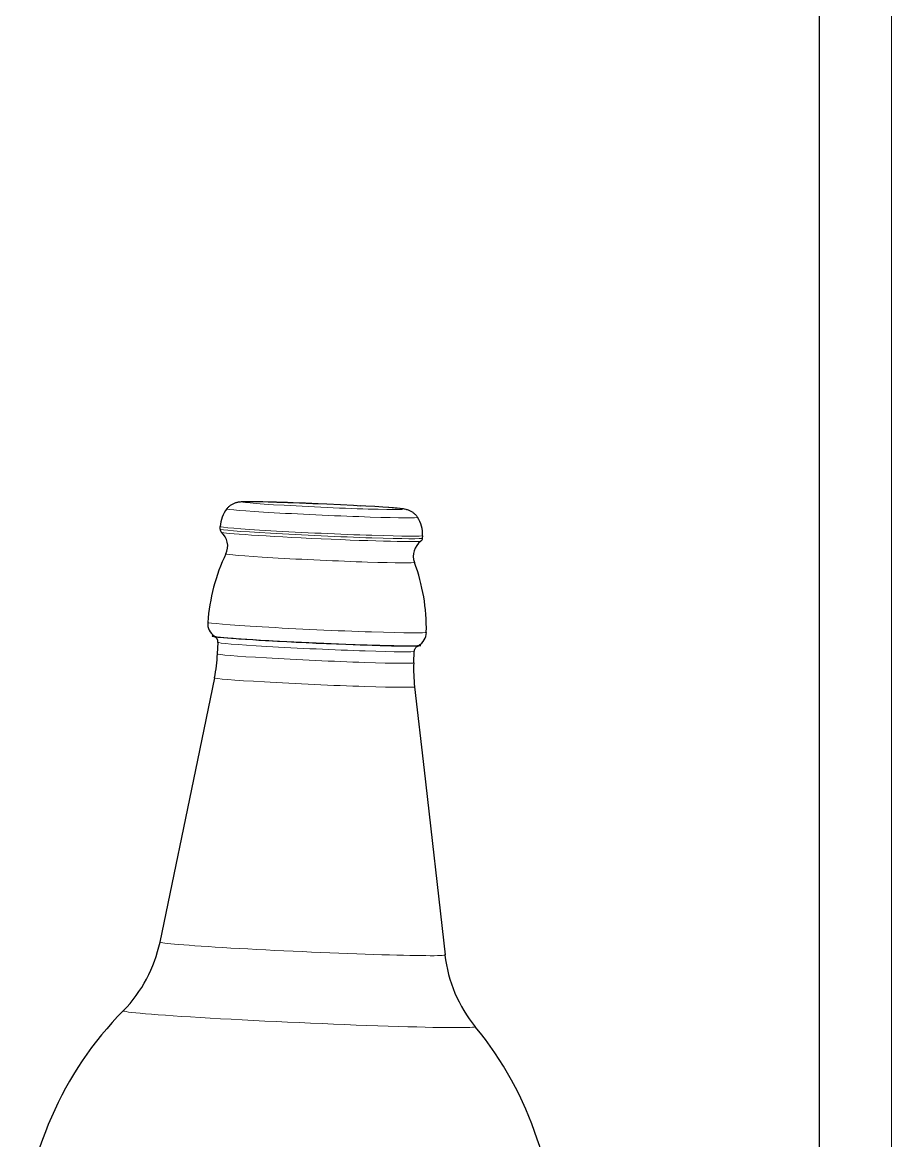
# Model space of a CAD drawing. Extents: x 0 to 420, y 0 to 594.
# Drawn here: x 334.8 to 420, y 202.5 to 312.2 of the extents above; entities that cross this region are included whole.
import ezdxf

# ---------------------------------------------------------------- set-up
doc = ezdxf.new("R2010")
doc.units = 0

msp = doc.modelspace()

# ---------------------------------------------------------------- linework, layer by layer
at = {"lineweight": 13}
msp.add_line((420.04, 0), (420.04, 594), dxfattribs=at)
at = {"color": 3, "lineweight": 30}
msp.add_line((412.97, 7.07), (412.97, 586.93), dxfattribs=at)
at = {"color": 7, "lineweight": 30, "ltscale": 0.006115}
for p, q in [((354.19, 262.48), (354.2, 262.73)), ((374.04, 261.58), (374.06, 261.83))]:
    msp.add_line(p, q, dxfattribs=at)
at = {"color": 7, "lineweight": 30, "ltscale": 0.028118}
for p, q in [((353.94, 250.24), (353.99, 251.36)), ((373.19, 249.37), (373.24, 250.49))]:
    msp.add_line(p, q, dxfattribs=at)
at = {"color": 7, "lineweight": 30, "ltscale": 0.206033}
for p, q in [((353.64, 247.89), (351.98, 239.82)), ((373.27, 247), (374.2, 238.82))]:
    msp.add_line(p, q, dxfattribs=at)
at = {"color": 7, "lineweight": 30, "ltscale": 0.455559}
msp.add_line((351.98, 239.82), (348.3, 221.97), dxfattribs=at)
at = {"color": 7, "lineweight": 30, "ltscale": 0.455558}
msp.add_line((374.2, 238.82), (376.25, 220.71), dxfattribs=at)
at = {"color": 7, "lineweight": 30}
for points in [[(354.87, 264.48), (354.91, 264.54), (354.96, 264.59), (355.01, 264.64), (355.06, 264.69), (355.12, 264.73), (355.17, 264.78), (355.23, 264.82), (355.29, 264.86), (355.35, 264.9), (355.41, 264.93), (355.47, 264.96), (355.54, 264.99), (355.61, 265.02), (355.68, 265.05), (355.75, 265.07), (355.81, 265.09), (355.87, 265.11), (355.92, 265.12), (356.01, 265.14), (356.08, 265.15), (356.18, 265.16), (356.28, 265.17), (356.41, 265.17), (356.59, 265.18), (356.85, 265.18), (357.16, 265.19), (357.58, 265.18), (358.16, 265.17), (358.92, 265.16), (359.77, 265.13), (360.83, 265.1), (361.97, 265.06), (363.29, 265), (364.65, 264.94), (365.99, 264.88), (367.28, 264.81), (368.01, 264.77)], [(373.55, 263.64), (373.51, 263.69), (373.47, 263.75), (373.42, 263.8), (373.38, 263.86), (373.33, 263.91), (373.27, 263.96), (373.22, 264), (373.17, 264.05), (373.11, 264.09), (373.05, 264.13), (372.99, 264.17), (372.93, 264.21), (372.86, 264.24), (372.79, 264.28), (372.73, 264.3), (372.67, 264.33), (372.58, 264.36), (372.52, 264.38), (372.45, 264.4), (372.4, 264.41), (372.29, 264.43), (372.18, 264.45), (372.03, 264.47), (371.84, 264.49), (371.57, 264.52), (371.19, 264.55), (370.75, 264.59), (370.15, 264.63), (369.36, 264.69), (368.48, 264.74), (368.01, 264.77)], [(373.24, 250.49), (373.25, 250.54), (373.25, 250.58), (373.26, 250.63), (373.28, 250.67), (373.3, 250.71), (373.32, 250.76), (373.35, 250.8), (373.38, 250.85), (373.42, 250.89), (373.45, 250.92), (373.49, 250.95), (373.52, 250.97), (373.56, 250.99), (373.59, 251.01), (373.63, 251.02), (373.66, 251.03)]]:
    msp.add_lwpolyline(points, dxfattribs=at)
for centre, radius, start, end in [((357.2, 262.59), 3, 140.9676, 177.4036), ((371.05, 261.96), 3, 357.4082, 33.8443), ((354.57, 262.46), 0.382, 177.5052, 229.2611), ((353.15, 260.82), 1.79, 334.4942, 48.9848), ((374.93, 259.83), 1.79, 125.8264, 200.3173), ((373.66, 261.6), 0.382, 305.5538, 357.3086), ((371.69, 251.98), 18.75, 154.508, 175.8895), ((355.67, 252.71), 18.75, 358.9222, 20.3036), ((354.49, 253.22), 1.51, 175.9267, 235.7464), ((372.91, 252.38), 1.51, 299.0655, 358.8853), ((353.4, 251.39), 0.586, 357.1007, 68.6875), ((338.96, 250.92), 14.99, 348.3544, 357.4058), ((388.16, 248.69), 14.99, 177.4057, 186.4571), ((335.1, 224.7), 13.48, 315.4388, 348.3573), ((389.64, 222.22), 13.48, 186.4542, 219.3727), ((369.31, 191), 34.54, 135.4343, 177.4062), ((352.52, 191.76), 34.54, 357.4053, 39.3772)]:
    msp.add_arc(centre, radius, start, end, dxfattribs=at)
at = {"color": 7, "lineweight": 13}
for centre, major_axis, start_param, end_param in [((364.21, 264.05), (9.34, -0.42), 3.125365, 6.29948), ((364.24, 264.79), (7.89, -0.36), 4.21840821456956, 10.50159352174915), ((364.12, 262.03), (9.93, -0.45), 3.141626, 6.283219), ((364.13, 262.28), (9.93, -0.45), 3.141626, 6.283219), ((364.1, 261.74), (9.79, -0.44), 3.169463, 6.255356), ((364.01, 259.63), (9.24, -0.42), 3.132309, 6.292488), ((363.7, 252.84), (10.71, -0.49), 3.14102, 6.283778), ((363.61, 250.93), (9.63, -0.44), 3.141626, 6.283219), ((363.56, 249.8), (9.63, -0.44), 3.141626, 6.283219), ((363.46, 247.45), (9.81, -0.44), 3.138117, 6.286729), ((362.27, 221.34), (13.97, -0.63), 3.138117, 6.286729), ((361.96, 214.45), (17.26, -0.78), 3.121804, 6.303033)]:
    msp.add_ellipse(centre, major_axis=major_axis, ratio=0.021984, start_param=start_param, end_param=end_param, dxfattribs=at)
at = {"color": 7, "lineweight": 30}
for major_axis, start_param, end_param in [((10.23, -0.46), 2.966438, 6.458325), ((-10, 0.45), 0.035592, 3.106026)]:
    msp.add_ellipse((363.64, 251.53), major_axis=major_axis, ratio=0.021984, start_param=start_param, end_param=end_param, dxfattribs=at)

doc.saveas('drawing.dxf')
